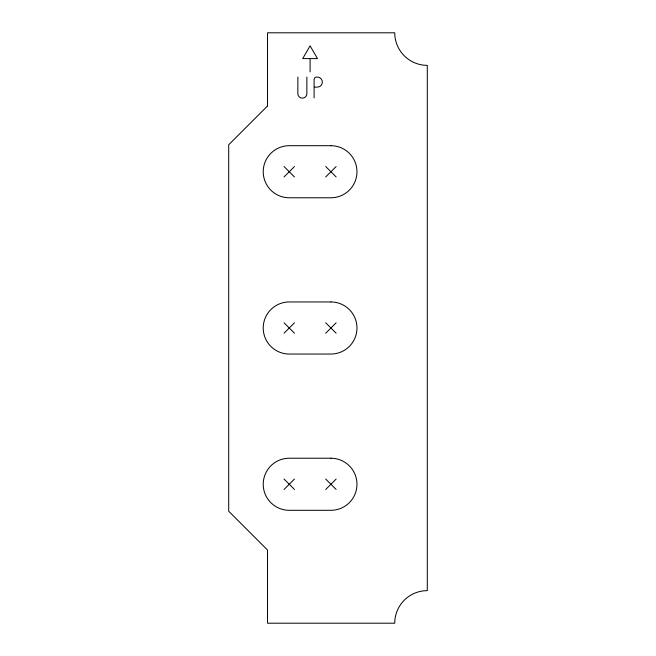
<?xml version="1.0" encoding="UTF-8"?>
<svg xmlns="http://www.w3.org/2000/svg" width="656" height="656" viewBox="0 0 656 656"><rect width="100%" height="100%" fill="white"/><g stroke="black" fill="none" stroke-linecap="round" stroke-linejoin="round"><path stroke-width="0.98" d="M284.048 176.948L294.47 166.534M325.72 176.948L336.143 166.534M284.048 333.207L294.47 322.793M325.72 333.207L336.143 322.793M284.048 489.466L294.47 479.052M325.72 489.466L336.143 479.052M309.575 58.597L302.719 58.597L310.091 45.822L317.471 58.597L310.091 58.597L310.091 71.865M314.626 87.117L317.307 87.117A5.018 5.018 0 0 0 322.334 82.09A5.018 5.018 0 0 0 317.307 77.072L316.545 77.072A2.444 2.444 0 0 0 314.101 79.515L314.101 97.908M325.72 166.534L336.143 176.948M284.048 166.534L294.47 176.948M325.72 322.793L336.143 333.207M284.048 322.793L294.47 333.207M325.72 479.052L336.143 489.466M284.048 479.052L294.47 489.466M306.869 77.072L306.869 93.628A4.502 4.502 0 0 1 302.367 98.138A4.502 4.502 0 0 1 297.857 93.628L297.857 77.072M267.517 105.969L228.706 144.771L228.706 511.229L267.517 550.031L267.517 623.2L394.74 623.2A32.554 32.554 0 0 1 427.294 590.646L427.294 65.354A32.554 32.554 0 0 1 394.74 32.8L267.517 32.8L267.517 105.969M330.927 145.698L289.263 145.698A26.043 26.043 0 0 0 263.22 171.741A26.043 26.043 0 0 0 289.263 197.784L330.927 197.784A26.043 26.043 0 0 0 356.971 171.741A26.043 26.043 0 0 0 330.927 145.698M330.927 301.957L289.263 301.957A26.043 26.043 0 0 0 263.22 328A26.043 26.043 0 0 0 289.263 354.043L330.927 354.043A26.043 26.043 0 0 0 356.971 328A26.043 26.043 0 0 0 330.927 301.957M330.927 458.216L289.263 458.216A26.043 26.043 0 0 0 263.22 484.259A26.043 26.043 0 0 0 289.263 510.302L330.927 510.302A26.043 26.043 0 0 0 356.971 484.259A26.043 26.043 0 0 0 330.927 458.216"/></g></svg>
